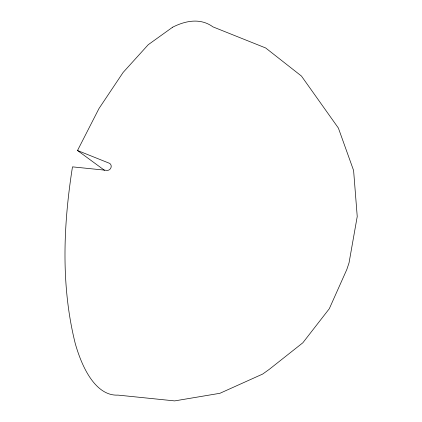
<?xml version="1.0" encoding="UTF-8"?>
<svg xmlns="http://www.w3.org/2000/svg" width="422" height="422" viewBox="0 0 422 422"><rect width="100%" height="100%" fill="white"/><g stroke="black" fill="none" stroke-linecap="round" stroke-linejoin="round"><path stroke-width="0.63" d="M104.508 170.324L77.511 150.506L98.98 108.544L123.103 72.463L148.227 44.716L172.645 27.198M77.511 150.506L109.53 163.319A3.882 3.555 -53.7 0 1 111.028 167.502A3.882 3.555 -53.7 0 1 107.346 170.414L72.478 166.859C63.263 225.316 60.789 285.831 75.29 343.661A187.674 66.391 -84.2 0 0 117.928 395.103L174.655 400.9L219.92 393.293L262.706 374.04L269.241 369.371L302.843 342.78L329.308 308.714L346.821 269.494L349.026 262.911L357.234 216.512L353.604 170.514L338.381 128.051L301.445 76.055L265.675 47.971L212.873 26.839A187.674 73.375 -68.2 0 0 172.645 27.203"/></g></svg>
